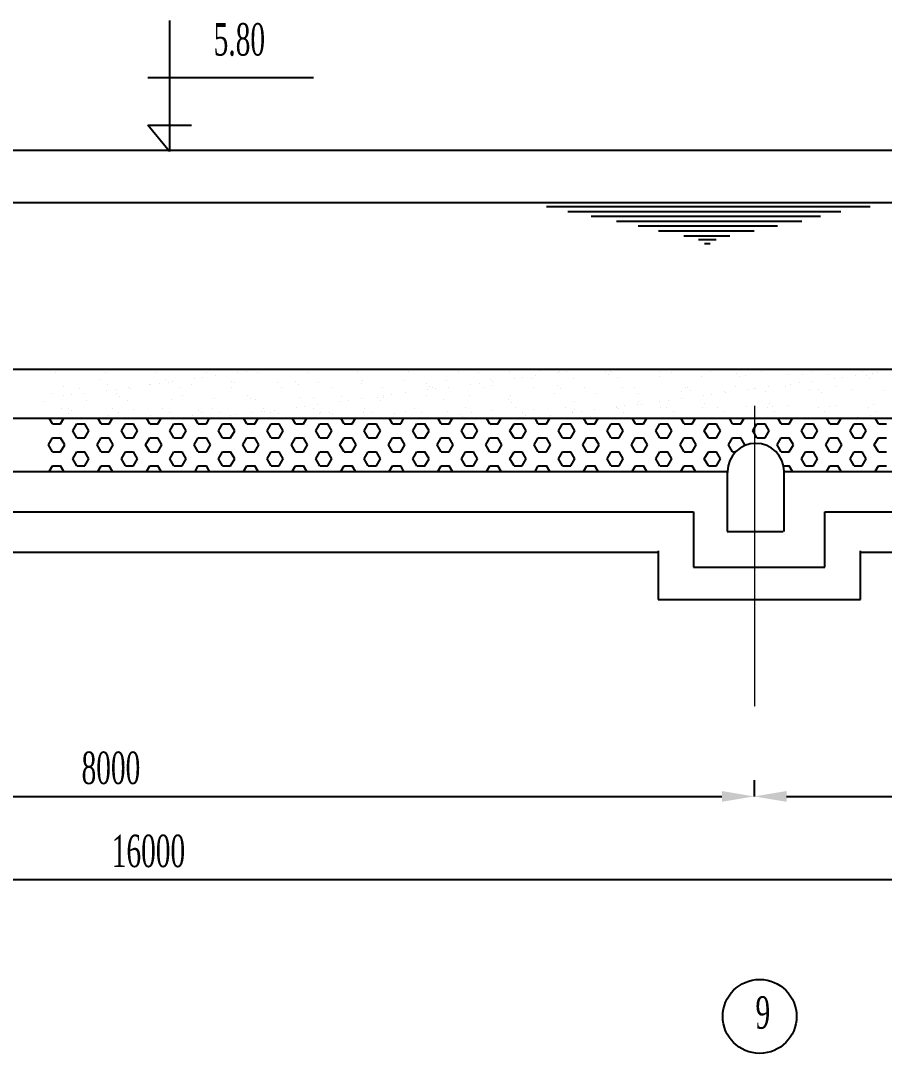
# Model space of a CAD drawing. Header units: millimetres. Extents: x -702765 to 835888, y -645289 to 262.
# Drawn here: x 551591 to 556925, y -302968 to -296593 of the extents above; entities that cross this region are included whole.
import ezdxf
from ezdxf.enums import TextEntityAlignment as Align

# ---------------------------------------------------------------- set-up
doc = ezdxf.new("R2010")
doc.units = ezdxf.units.MM
doc.header["$LTSCALE"] = 0.01
doc.linetypes.add('CENTER', pattern=[2, 1.25, -0.25, 0.25, -0.25])
doc.layers.add('duong tam', color=6, linetype='CENTER', lineweight=9)
doc.layers.add('HACTH', color=9, linetype='Continuous')
doc.styles.add('TUYEN', font='vntimeh.shx', dxfattribs={"width": 0.6, "height": 200})
doc.dimstyles.new('D2', dxfattribs={"dimtxt": 200, "dimasz": 300, "dimexe": 0.18, "dimexo": 6.25, "dimgap": 50, "dimtad": 1, "dimdec": 0, "dimzin": 12, "dimdsep": 46, "dimtxsty": 'TUYEN', "dimcen": 0.09, "dimdle": 80, "dimclrd": 1, "dimclre": 1, "dimclrt": 2, "dimadec": 0, "dimazin": 0, "dimtfac": 0.000899191, "dimtdec": 0, "dimtofl": 0, "dimtmove": 2, "dimatfit": 3, "dimfxl": 0, "dimtolj": 1, "dimtzin": 12, "dimarcsym": 0})

# ---------------------------------------------------------------- blocks, each defined once
blk = doc.blocks.new('*X11')
at = {"color": 0}
for p, q in [((33600, 34294.6), (33579.7, 34329.8)), ((33650, 34294.6), (33670.3, 34329.8)), ((33900, 34294.6), (33879.7, 34329.8)), ((33950, 34294.6), (33970.3, 34329.8)), ((34200, 34294.6), (34179.7, 34329.8)), ((34250, 34294.6), (34270.3, 34329.8)), ((34500, 34294.6), (34479.7, 34329.8)), ((34550, 34294.6), (34570.3, 34329.8)), ((34800, 34294.6), (34779.7, 34329.8)), ((34850, 34294.6), (34870.3, 34329.8)), ((35100, 34294.6), (35079.7, 34329.8)), ((35150, 34294.6), (35170.3, 34329.8)), ((35400, 34294.6), (35379.7, 34329.8)), ((35450, 34294.6), (35470.3, 34329.8)), ((35700, 34294.6), (35679.7, 34329.8)), ((35750, 34294.6), (35770.3, 34329.8)), ((36000, 34294.6), (35979.7, 34329.8)), ((36050, 34294.6), (36070.3, 34329.8)), ((36300, 34294.6), (36279.7, 34329.8)), ((36350, 34294.6), (36370.3, 34329.8)), ((36600, 34294.6), (36579.7, 34329.8)), ((36650, 34294.6), (36670.3, 34329.8)), ((36900, 34294.6), (36879.7, 34329.8)), ((36950, 34294.6), (36970.3, 34329.8)), ((37200, 34294.6), (37179.7, 34329.8)), ((37250, 34294.6), (37270.3, 34329.8)), ((37500, 34294.6), (37479.7, 34329.8)), ((37550, 34294.6), (37570.3, 34329.8)), ((37800, 34294.6), (37779.7, 34329.8)), ((37850, 34294.6), (37870.3, 34329.8)), ((38100, 34294.6), (38079.7, 34329.8)), ((38150, 34294.6), (38170.3, 34329.8)), ((38400, 34294.6), (38379.7, 34329.8)), ((38450, 34294.6), (38470.3, 34329.8)), ((38700, 34294.6), (38679.7, 34329.8)), ((33600, 34294.6), (33650, 34294.6)), ((33725, 34251.3), (33750, 34294.6)), ((33750, 34208), (33725, 34251.3)), ((33750, 34294.6), (33800, 34294.6)), ((33825, 34251.3), (33800, 34294.6)), ((33800, 34208), (33825, 34251.3)), ((33900, 34294.6), (33950, 34294.6)), ((34025, 34251.3), (34050, 34294.6)), ((34050, 34208), (34025, 34251.3)), ((34050, 34294.6), (34100, 34294.6)), ((34125, 34251.3), (34100, 34294.6)), ((34100, 34208), (34125, 34251.3)), ((34200, 34294.6), (34250, 34294.6)), ((34325, 34251.3), (34350, 34294.6)), ((34350, 34208), (34325, 34251.3)), ((34350, 34294.6), (34400, 34294.6)), ((34425, 34251.3), (34400, 34294.6)), ((34400, 34208), (34425, 34251.3)), ((34500, 34294.6), (34550, 34294.6)), ((34625, 34251.3), (34650, 34294.6)), ((34650, 34208), (34625, 34251.3)), ((34650, 34294.6), (34700, 34294.6)), ((34725, 34251.3), (34700, 34294.6)), ((34700, 34208), (34725, 34251.3)), ((34800, 34294.6), (34850, 34294.6)), ((34925, 34251.3), (34950, 34294.6)), ((34950, 34208), (34925, 34251.3)), ((34950, 34294.6), (35000, 34294.6)), ((35025, 34251.3), (35000, 34294.6)), ((35000, 34208), (35025, 34251.3)), ((35100, 34294.6), (35150, 34294.6)), ((35225, 34251.3), (35250, 34294.6)), ((35250, 34208), (35225, 34251.3)), ((35250, 34294.6), (35300, 34294.6)), ((35325, 34251.3), (35300, 34294.6)), ((35300, 34208), (35325, 34251.3)), ((35400, 34294.6), (35450, 34294.6)), ((35525, 34251.3), (35550, 34294.6)), ((35550, 34208), (35525, 34251.3)), ((35550, 34294.6), (35600, 34294.6)), ((35625, 34251.3), (35600, 34294.6)), ((35600, 34208), (35625, 34251.3)), ((35700, 34294.6), (35750, 34294.6)), ((35825, 34251.3), (35850, 34294.6)), ((35850, 34208), (35825, 34251.3)), ((35850, 34294.6), (35900, 34294.6)), ((35925, 34251.3), (35900, 34294.6)), ((35900, 34208), (35925, 34251.3)), ((36000, 34294.6), (36050, 34294.6)), ((36125, 34251.3), (36150, 34294.6)), ((36150, 34208), (36125, 34251.3)), ((36150, 34294.6), (36200, 34294.6)), ((36225, 34251.3), (36200, 34294.6)), ((36200, 34208), (36225, 34251.3)), ((36300, 34294.6), (36350, 34294.6)), ((36425, 34251.3), (36450, 34294.6)), ((36450, 34208), (36425, 34251.3)), ((36450, 34294.6), (36500, 34294.6)), ((36525, 34251.3), (36500, 34294.6)), ((36500, 34208), (36525, 34251.3)), ((36600, 34294.6), (36650, 34294.6)), ((36725, 34251.3), (36750, 34294.6)), ((36750, 34208), (36725, 34251.3)), ((36750, 34294.6), (36800, 34294.6)), ((36825, 34251.3), (36800, 34294.6)), ((36800, 34208), (36825, 34251.3)), ((36900, 34294.6), (36950, 34294.6)), ((37025, 34251.3), (37050, 34294.6)), ((37050, 34208), (37025, 34251.3)), ((37050, 34294.6), (37100, 34294.6)), ((37125, 34251.3), (37100, 34294.6)), ((37100, 34208), (37125, 34251.3)), ((37200, 34294.6), (37250, 34294.6)), ((37325, 34251.3), (37350, 34294.6)), ((37350, 34208), (37325, 34251.3)), ((37350, 34294.6), (37400, 34294.6)), ((37425, 34251.3), (37400, 34294.6)), ((37400, 34208), (37425, 34251.3)), ((37500, 34294.6), (37550, 34294.6)), ((37625, 34251.3), (37650, 34294.6)), ((37650, 34208), (37625, 34251.3)), ((37650, 34294.6), (37700, 34294.6)), ((37725, 34251.3), (37700, 34294.6)), ((37700, 34208), (37725, 34251.3)), ((37800, 34294.6), (37850, 34294.6)), ((37925, 34251.3), (37935.2, 34269)), ((37935.2, 34233.6), (37925, 34251.3)), ((37935.2, 34269), (37950, 34294.6)), ((37950, 34208), (37935.2, 34233.6)), ((37950, 34294.6), (38000, 34294.6)), ((38025, 34251.3), (38000, 34294.6)), ((38000, 34208), (38025, 34251.3)), ((38100, 34294.6), (38150, 34294.6)), ((38225, 34251.3), (38250, 34294.6)), ((38250, 34208), (38225, 34251.3)), ((38250, 34294.6), (38300, 34294.6)), ((38325, 34251.3), (38300, 34294.6)), ((38300, 34208), (38325, 34251.3)), ((38400, 34294.6), (38450, 34294.6)), ((38525, 34251.3), (38550, 34294.6)), ((38550, 34208), (38525, 34251.3)), ((38550, 34294.6), (38600, 34294.6)), ((38625, 34251.3), (38600, 34294.6)), ((38600, 34208), (38625, 34251.3)), ((38700, 34294.6), (38750, 34294.6)), ((33575, 34164.7), (33600, 34208)), ((33600, 34208), (33650, 34208)), ((33675, 34164.7), (33650, 34208)), ((33750, 34208), (33800, 34208)), ((33875, 34164.7), (33900, 34208)), ((33900, 34208), (33950, 34208)), ((33975, 34164.7), (33950, 34208)), ((34050, 34208), (34100, 34208)), ((34175, 34164.7), (34200, 34208)), ((34200, 34208), (34250, 34208)), ((34275, 34164.7), (34250, 34208)), ((34350, 34208), (34400, 34208)), ((34475, 34164.7), (34500, 34208)), ((34500, 34208), (34550, 34208)), ((34575, 34164.7), (34550, 34208)), ((34650, 34208), (34700, 34208)), ((34775, 34164.7), (34800, 34208)), ((34800, 34208), (34850, 34208)), ((34875, 34164.7), (34850, 34208)), ((34950, 34208), (35000, 34208)), ((35075, 34164.7), (35100, 34208)), ((35100, 34208), (35150, 34208)), ((35175, 34164.7), (35150, 34208)), ((35250, 34208), (35300, 34208)), ((35375, 34164.7), (35400, 34208)), ((35400, 34208), (35450, 34208)), ((35475, 34164.7), (35450, 34208)), ((35550, 34208), (35600, 34208)), ((35675, 34164.7), (35700, 34208)), ((35700, 34208), (35750, 34208)), ((35775, 34164.7), (35750, 34208)), ((35850, 34208), (35900, 34208)), ((35975, 34164.7), (36000, 34208)), ((36000, 34208), (36050, 34208)), ((36075, 34164.7), (36050, 34208)), ((36150, 34208), (36200, 34208)), ((36275, 34164.7), (36300, 34208)), ((36300, 34208), (36350, 34208)), ((36375, 34164.7), (36350, 34208)), ((36450, 34208), (36500, 34208)), ((36575, 34164.7), (36600, 34208)), ((36600, 34208), (36650, 34208)), ((36675, 34164.7), (36650, 34208)), ((36750, 34208), (36800, 34208)), ((36875, 34164.7), (36900, 34208)), ((36900, 34208), (36950, 34208)), ((36975, 34164.7), (36950, 34208)), ((37050, 34208), (37100, 34208)), ((37175, 34164.7), (37200, 34208)), ((37200, 34208), (37250, 34208)), ((37275, 34164.7), (37250, 34208)), ((37350, 34208), (37400, 34208)), ((37475, 34164.7), (37500, 34208)), ((37500, 34208), (37550, 34208)), ((37575, 34164.7), (37550, 34208)), ((37650, 34208), (37700, 34208)), ((37775, 34164.7), (37800, 34208)), ((37800, 34208), (37850, 34208)), ((37875, 34164.7), (37850, 34208)), ((37950, 34208), (38000, 34208)), ((38075, 34164.7), (38100, 34208)), ((38100, 34208), (38150, 34208)), ((38175, 34164.7), (38150, 34208)), ((38250, 34208), (38300, 34208)), ((38375, 34164.7), (38400, 34208)), ((38400, 34208), (38450, 34208)), ((38475, 34164.7), (38450, 34208)), ((38550, 34208), (38600, 34208)), ((38675, 34164.7), (38700, 34208)), ((38700, 34208), (38750, 34208)), ((33600, 34121.4), (33575, 34164.7)), ((33600, 34121.4), (33650, 34121.4)), ((33650, 34121.4), (33675, 34164.7)), ((33725, 34078.1), (33750, 34121.4)), ((33750, 34121.4), (33800, 34121.4)), ((33825, 34078.1), (33800, 34121.4)), ((33900, 34121.4), (33875, 34164.7)), ((33900, 34121.4), (33950, 34121.4)), ((33950, 34121.4), (33975, 34164.7)), ((34025, 34078.1), (34050, 34121.4)), ((34050, 34121.4), (34100, 34121.4)), ((34125, 34078.1), (34100, 34121.4)), ((34200, 34121.4), (34175, 34164.7)), ((34200, 34121.4), (34250, 34121.4)), ((34250, 34121.4), (34275, 34164.7)), ((34325, 34078.1), (34350, 34121.4)), ((34350, 34121.4), (34400, 34121.4)), ((34425, 34078.1), (34400, 34121.4)), ((34500, 34121.4), (34475, 34164.7)), ((34500, 34121.4), (34550, 34121.4)), ((34550, 34121.4), (34575, 34164.7)), ((34625, 34078.1), (34650, 34121.4)), ((34650, 34121.4), (34700, 34121.4)), ((34725, 34078.1), (34700, 34121.4)), ((34800, 34121.4), (34775, 34164.7)), ((34800, 34121.4), (34850, 34121.4)), ((34850, 34121.4), (34875, 34164.7)), ((34925, 34078.1), (34950, 34121.4)), ((34950, 34121.4), (35000, 34121.4)), ((35025, 34078.1), (35000, 34121.4)), ((35100, 34121.4), (35075, 34164.7)), ((35100, 34121.4), (35150, 34121.4)), ((35150, 34121.4), (35175, 34164.7)), ((35225, 34078.1), (35250, 34121.4)), ((35250, 34121.4), (35300, 34121.4)), ((35325, 34078.1), (35300, 34121.4)), ((35400, 34121.4), (35375, 34164.7)), ((35400, 34121.4), (35450, 34121.4)), ((35450, 34121.4), (35475, 34164.7)), ((35525, 34078.1), (35550, 34121.4)), ((35550, 34121.4), (35600, 34121.4)), ((35625, 34078.1), (35600, 34121.4)), ((35700, 34121.4), (35675, 34164.7)), ((35700, 34121.4), (35750, 34121.4)), ((35750, 34121.4), (35775, 34164.7)), ((35825, 34078.1), (35850, 34121.4)), ((35850, 34121.4), (35900, 34121.4)), ((35925, 34078.1), (35900, 34121.4)), ((36000, 34121.4), (35975, 34164.7)), ((36000, 34121.4), (36050, 34121.4)), ((36050, 34121.4), (36075, 34164.7)), ((36125, 34078.1), (36150, 34121.4)), ((36150, 34121.4), (36200, 34121.4)), ((36225, 34078.1), (36200, 34121.4)), ((36300, 34121.4), (36275, 34164.7)), ((36300, 34121.4), (36350, 34121.4)), ((36350, 34121.4), (36375, 34164.7)), ((36425, 34078.1), (36450, 34121.4)), ((36450, 34121.4), (36500, 34121.4)), ((36525, 34078.1), (36500, 34121.4)), ((36600, 34121.4), (36575, 34164.7)), ((36600, 34121.4), (36650, 34121.4)), ((36650, 34121.4), (36675, 34164.7)), ((36725, 34078.1), (36750, 34121.4)), ((36750, 34121.4), (36800, 34121.4)), ((36825, 34078.1), (36800, 34121.4)), ((36900, 34121.4), (36875, 34164.7)), ((36900, 34121.4), (36950, 34121.4)), ((36950, 34121.4), (36975, 34164.7)), ((37025, 34078.1), (37050, 34121.4)), ((37050, 34121.4), (37100, 34121.4)), ((37125, 34078.1), (37100, 34121.4)), ((37200, 34121.4), (37175, 34164.7)), ((37200, 34121.4), (37250, 34121.4)), ((37250, 34121.4), (37275, 34164.7)), ((37325, 34078.1), (37350, 34121.4)), ((37350, 34121.4), (37400, 34121.4)), ((37425, 34078.1), (37400, 34121.4)), ((37500, 34121.4), (37475, 34164.7)), ((37500, 34121.4), (37550, 34121.4)), ((37550, 34121.4), (37575, 34164.7)), ((37625, 34078.1), (37650, 34121.4)), ((37650, 34121.4), (37700, 34121.4)), ((37725, 34078.1), (37700, 34121.4)), ((37800, 34121.4), (37775, 34164.7)), ((37800, 34121.4), (37819.2, 34121.4)), ((37870.9, 34157.6), (37875, 34164.7)), ((38100, 34121.4), (38075, 34164.7)), ((38100, 34121.4), (38150, 34121.4)), ((38150, 34121.4), (38175, 34164.7)), ((38225, 34078.1), (38250, 34121.4)), ((38250, 34121.4), (38300, 34121.4)), ((38325, 34078.1), (38300, 34121.4)), ((38400, 34121.4), (38375, 34164.7)), ((38400, 34121.4), (38450, 34121.4)), ((38450, 34121.4), (38475, 34164.7)), ((38525, 34078.1), (38550, 34121.4)), ((38550, 34121.4), (38600, 34121.4)), ((38625, 34078.1), (38600, 34121.4)), ((38700, 34121.4), (38675, 34164.7)), ((38700, 34121.4), (38750, 34121.4)), ((33750, 34034.8), (33725, 34078.1)), ((33800, 34034.8), (33825, 34078.1)), ((34050, 34034.8), (34025, 34078.1)), ((34100, 34034.8), (34125, 34078.1)), ((34350, 34034.8), (34325, 34078.1)), ((34400, 34034.8), (34425, 34078.1)), ((34650, 34034.8), (34625, 34078.1)), ((34700, 34034.8), (34725, 34078.1)), ((34950, 34034.8), (34925, 34078.1)), ((35000, 34034.8), (35025, 34078.1)), ((35250, 34034.8), (35225, 34078.1)), ((35300, 34034.8), (35325, 34078.1)), ((35550, 34034.8), (35525, 34078.1)), ((35600, 34034.8), (35625, 34078.1)), ((35850, 34034.8), (35825, 34078.1)), ((35900, 34034.8), (35925, 34078.1)), ((36150, 34034.8), (36125, 34078.1)), ((36200, 34034.8), (36225, 34078.1)), ((36450, 34034.8), (36425, 34078.1)), ((36500, 34034.8), (36525, 34078.1)), ((36750, 34034.8), (36725, 34078.1)), ((36800, 34034.8), (36825, 34078.1)), ((37050, 34034.8), (37025, 34078.1)), ((37100, 34034.8), (37125, 34078.1)), ((37350, 34034.8), (37325, 34078.1)), ((37400, 34034.8), (37425, 34078.1)), ((37650, 34034.8), (37625, 34078.1)), ((37700, 34034.8), (37725, 34078.1)), ((38250, 34034.8), (38225, 34078.1)), ((38300, 34034.8), (38325, 34078.1)), ((38550, 34034.8), (38525, 34078.1)), ((38600, 34034.8), (38625, 34078.1)), ((33579.8, 33999.8), (33600, 34034.8)), ((33600, 34034.8), (33650, 34034.8)), ((33670.2, 33999.8), (33650, 34034.8)), ((33750, 34034.8), (33800, 34034.8)), ((33879.8, 33999.8), (33900, 34034.8)), ((33900, 34034.8), (33950, 34034.8)), ((33970.2, 33999.8), (33950, 34034.8)), ((34050, 34034.8), (34100, 34034.8)), ((34179.8, 33999.8), (34200, 34034.8)), ((34200, 34034.8), (34250, 34034.8)), ((34270.2, 33999.8), (34250, 34034.8)), ((34350, 34034.8), (34400, 34034.8)), ((34479.8, 33999.8), (34500, 34034.8)), ((34500, 34034.8), (34550, 34034.8)), ((34570.2, 33999.8), (34550, 34034.8)), ((34650, 34034.8), (34700, 34034.8)), ((34779.8, 33999.8), (34800, 34034.8)), ((34800, 34034.8), (34850, 34034.8)), ((34870.2, 33999.8), (34850, 34034.8)), ((34950, 34034.8), (35000, 34034.8)), ((35079.8, 33999.8), (35100, 34034.8)), ((35100, 34034.8), (35150, 34034.8)), ((35170.2, 33999.8), (35150, 34034.8)), ((35250, 34034.8), (35300, 34034.8)), ((35379.8, 33999.8), (35400, 34034.8)), ((35400, 34034.8), (35450, 34034.8)), ((35470.2, 33999.8), (35450, 34034.8)), ((35550, 34034.8), (35600, 34034.8)), ((35679.8, 33999.8), (35700, 34034.8)), ((35700, 34034.8), (35750, 34034.8)), ((35770.2, 33999.8), (35750, 34034.8)), ((35850, 34034.8), (35900, 34034.8)), ((35979.8, 33999.8), (36000, 34034.8)), ((36000, 34034.8), (36050, 34034.8)), ((36070.2, 33999.8), (36050, 34034.8)), ((36150, 34034.8), (36200, 34034.8)), ((36279.8, 33999.8), (36300, 34034.8)), ((36300, 34034.8), (36350, 34034.8)), ((36370.2, 33999.8), (36350, 34034.8)), ((36450, 34034.8), (36500, 34034.8)), ((36579.8, 33999.8), (36600, 34034.8)), ((36600, 34034.8), (36650, 34034.8)), ((36670.2, 33999.8), (36650, 34034.8)), ((36750, 34034.8), (36800, 34034.8)), ((36879.8, 33999.8), (36900, 34034.8)), ((36900, 34034.8), (36950, 34034.8)), ((36970.2, 33999.8), (36950, 34034.8)), ((37050, 34034.8), (37100, 34034.8)), ((37179.8, 33999.8), (37200, 34034.8)), ((37200, 34034.8), (37250, 34034.8)), ((37270.2, 33999.8), (37250, 34034.8)), ((37350, 34034.8), (37400, 34034.8)), ((37479.8, 33999.8), (37500, 34034.8)), ((37500, 34034.8), (37550, 34034.8)), ((37570.2, 33999.8), (37550, 34034.8)), ((37650, 34034.8), (37700, 34034.8)), ((38114.8, 34034.8), (38150, 34034.8)), ((38170.2, 33999.8), (38150, 34034.8)), ((38250, 34034.8), (38300, 34034.8)), ((38379.8, 33999.8), (38400, 34034.8)), ((38400, 34034.8), (38450, 34034.8)), ((38470.2, 33999.8), (38450, 34034.8)), ((38550, 34034.8), (38600, 34034.8)), ((38679.8, 33999.8), (38700, 34034.8)), ((38700, 34034.8), (38750, 34034.8))]:
    blk.add_line(p, q, dxfattribs=at)
blk = doc.blocks.new('*X12')
at = {"color": 0}
for p, q in [((33803.7, 34629.2), (33803.7, 34629.2)), ((34059.5, 34628), (34059.5, 34628)), ((34795.8, 34615.1), (34795.8, 34615.1)), ((34877.1, 34625.8), (34877.1, 34625.8)), ((35174.6, 34614.1), (35174.6, 34614.1)), ((35422.4, 34625.9), (35422.4, 34625.9)), ((35486, 34614.6), (35486, 34614.6)), ((35797.4, 34615.2), (35797.4, 34615.2)), ((36108.9, 34615.8), (36108.9, 34615.8)), ((36210.1, 34630.5), (36210.1, 34630.5)), ((36228.6, 34613.6), (36228.6, 34613.6)), ((36420.3, 34616.3), (36420.3, 34616.3)), ((36616.2, 34621.7), (36616.2, 34621.7)), ((36731.7, 34616.9), (36731.7, 34616.9)), ((36772.2, 34616.4), (36772.2, 34616.4)), ((36853.5, 34627.1), (36853.5, 34627.1)), ((37016.3, 34618.2), (37016.3, 34618.2)), ((37043.1, 34617.5), (37043.1, 34617.5)), ((37354.5, 34618), (37354.5, 34618)), ((37665.9, 34618.6), (37665.9, 34618.6)), ((37977.3, 34619.2), (37977.3, 34619.2)), ((38288.8, 34619.7), (38288.8, 34619.7)), ((38600.2, 34620.3), (38600.2, 34620.3)), ((33617.5, 34611.2), (33617.5, 34611.2)), ((33897, 34570.7), (33897, 34570.7)), ((33929, 34611.8), (33929, 34611.8)), ((34240.4, 34612.4), (34240.4, 34612.4)), ((34297.2, 34567.3), (34297.2, 34567.3)), ((34315.6, 34550.4), (34315.6, 34550.4)), ((34338.7, 34554.9), (34338.7, 34554.9)), ((34474.6, 34572.8), (34474.6, 34572.8)), ((34526.6, 34579.7), (34526.6, 34579.7)), ((34551.8, 34612.9), (34551.8, 34612.9)), ((34607.9, 34590.4), (34607.9, 34590.4)), ((34703.2, 34558.4), (34703.2, 34558.4)), ((34743.8, 34608.2), (34743.8, 34608.2)), ((34863.2, 34613.5), (34863.2, 34613.5)), ((34988.3, 34550.6), (34988.3, 34550.6)), ((35103.3, 34555), (35103.3, 34555)), ((35514.2, 34559.1), (35514.2, 34559.1)), ((35776, 34562.5), (35776, 34562.5)), ((36031.8, 34561.2), (36031.8, 34561.2)), ((36301.9, 34571), (36301.9, 34571)), ((36315.2, 34556.2), (36315.2, 34556.2)), ((36451, 34574.1), (36451, 34574.1)), ((36503.1, 34581), (36503.1, 34581)), ((36563.7, 34574.3), (36563.7, 34574.3)), ((36584.4, 34591.7), (36584.4, 34591.7)), ((36720.2, 34609.5), (36720.2, 34609.5)), ((36819.5, 34573.1), (36819.5, 34573.1)), ((37034.8, 34601.3), (37034.8, 34601.3)), ((37089.6, 34582.8), (37089.6, 34582.8)), ((37351.3, 34586.1), (37351.3, 34586.1)), ((37422.4, 34609.4), (37422.4, 34609.4)), ((37607.1, 34584.9), (37607.1, 34584.9)), ((37822.5, 34605.9), (37822.5, 34605.9)), ((37841, 34589.1), (37841, 34589.1)), ((37877.2, 34594.7), (37877.2, 34594.7)), ((38139, 34598), (38139, 34598)), ((38228.6, 34597.1), (38228.6, 34597.1)), ((38291.6, 34557.5), (38291.6, 34557.5)), ((38394.8, 34596.8), (38394.8, 34596.8)), ((38427.5, 34575.4), (38427.5, 34575.4)), ((38479.5, 34582.2), (38479.5, 34582.2)), ((38560.8, 34592.9), (38560.8, 34592.9)), ((38628.7, 34593.7), (38628.7, 34593.7)), ((38647.1, 34576.8), (38647.1, 34576.8)), ((38664.9, 34606.5), (38664.9, 34606.5)), ((38696.6, 34610.8), (38696.6, 34610.8)), ((33668.8, 34525.7), (33668.8, 34525.7)), ((33769.4, 34514.5), (33769.4, 34514.5)), ((33936.2, 34501.9), (33936.2, 34501.9)), ((33938.9, 34535.4), (33938.9, 34535.4)), ((33988.3, 34508.8), (33988.3, 34508.8)), ((34069.6, 34519.5), (34069.6, 34519.5)), ((34080.8, 34515.1), (34080.8, 34515.1)), ((34200.7, 34538.8), (34200.7, 34538.8)), ((34205.4, 34537.4), (34205.4, 34537.4)), ((34257.5, 34544.2), (34257.5, 34544.2)), ((34392.2, 34515.7), (34392.2, 34515.7)), ((34456.5, 34537.6), (34456.5, 34537.6)), ((34703.6, 34516.2), (34703.6, 34516.2)), ((34726.6, 34547.3), (34726.6, 34547.3)), ((35015, 34516.8), (35015, 34516.8)), ((35121.8, 34538.1), (35121.8, 34538.1)), ((35244.1, 34549.4), (35244.1, 34549.4)), ((35326.4, 34517.4), (35326.4, 34517.4)), ((35509.4, 34546.2), (35509.4, 34546.2)), ((35637.8, 34517.9), (35637.8, 34517.9)), ((35909.5, 34542.7), (35909.5, 34542.7)), ((35912.7, 34503.2), (35912.7, 34503.2)), ((35928, 34525.8), (35928, 34525.8)), ((35949.3, 34518.5), (35949.3, 34518.5)), ((35964.7, 34510.1), (35964.7, 34510.1)), ((36046, 34520.8), (36046, 34520.8)), ((36181.8, 34538.7), (36181.8, 34538.7)), ((36233.9, 34545.5), (36233.9, 34545.5)), ((36260.7, 34519), (36260.7, 34519)), ((36315.6, 34533.9), (36315.6, 34533.9)), ((36572.1, 34519.6), (36572.1, 34519.6)), ((36715.7, 34530.5), (36715.7, 34530.5)), ((36734.2, 34513.6), (36734.2, 34513.6)), ((36883.5, 34520.2), (36883.5, 34520.2)), ((37121.8, 34521.6), (37121.8, 34521.6)), ((37194.9, 34520.7), (37194.9, 34520.7)), ((37486.5, 34492.4), (37486.5, 34492.4)), ((37506.3, 34521.3), (37506.3, 34521.3)), ((37521.9, 34518.2), (37521.9, 34518.2)), ((37540.3, 34501.3), (37540.3, 34501.3)), ((37748.3, 34495.7), (37748.3, 34495.7)), ((37753.3, 34486.6), (37753.3, 34486.6)), ((37817.7, 34521.9), (37817.7, 34521.9)), ((37889.1, 34504.5), (37889.1, 34504.5)), ((37928, 34509.3), (37928, 34509.3)), ((37941.2, 34511.4), (37941.2, 34511.4)), ((38004.1, 34494.5), (38004.1, 34494.5)), ((38022.5, 34522.1), (38022.5, 34522.1)), ((38129.2, 34522.4), (38129.2, 34522.4)), ((38158.3, 34539.9), (38158.3, 34539.9)), ((38210.3, 34546.8), (38210.3, 34546.8)), ((38274.2, 34504.2), (38274.2, 34504.2)), ((38328.1, 34505.9), (38328.1, 34505.9)), ((38346.5, 34489), (38346.5, 34489)), ((38440.6, 34523), (38440.6, 34523)), ((38535.9, 34507.6), (38535.9, 34507.6)), ((38734.1, 34497.1), (38734.1, 34497.1)), ((33548.2, 34433.2), (33548.2, 34433.2)), ((33596.4, 34483), (33596.4, 34483)), ((33667, 34466.5), (33667, 34466.5)), ((33719.1, 34473.3), (33719.1, 34473.3)), ((33800.4, 34484.1), (33800.4, 34484.1)), ((33810, 34436.5), (33810, 34436.5)), ((33996.5, 34479.5), (33996.5, 34479.5)), ((34015, 34462.6), (34015, 34462.6)), ((34065.8, 34435.3), (34065.8, 34435.3)), ((34335.9, 34445), (34335.9, 34445)), ((34402.6, 34470.7), (34402.6, 34470.7)), ((34597.7, 34448.4), (34597.7, 34448.4)), ((34802.7, 34467.2), (34802.7, 34467.2)), ((34821.2, 34450.4), (34821.2, 34450.4)), ((34853.5, 34447.1), (34853.5, 34447.1)), ((35123.6, 34456.9), (35123.6, 34456.9)), ((35208.8, 34458.4), (35208.8, 34458.4)), ((35374.3, 34432.3), (35374.3, 34432.3)), ((35385.3, 34460.2), (35385.3, 34460.2)), ((35426.4, 34439.2), (35426.4, 34439.2)), ((35507.7, 34449.9), (35507.7, 34449.9)), ((35608.9, 34455), (35608.9, 34455)), ((35627.4, 34438.1), (35627.4, 34438.1)), ((35641.1, 34459), (35641.1, 34459)), ((35643.5, 34467.8), (35643.5, 34467.8)), ((35695.5, 34474.6), (35695.5, 34474.6)), ((35776.8, 34485.3), (35776.8, 34485.3)), ((35911.2, 34468.7), (35911.2, 34468.7)), ((36015, 34446.1), (36015, 34446.1)), ((36173, 34472), (36173, 34472)), ((36415.1, 34442.7), (36415.1, 34442.7)), ((36428.8, 34470.8), (36428.8, 34470.8)), ((36433.5, 34425.8), (36433.5, 34425.8)), ((36698.9, 34480.5), (36698.9, 34480.5)), ((36821.2, 34433.8), (36821.2, 34433.8)), ((36960.6, 34483.9), (36960.6, 34483.9)), ((37216.4, 34482.7), (37216.4, 34482.7)), ((37221.3, 34430.4), (37221.3, 34430.4)), ((37350.7, 34433.6), (37350.7, 34433.6)), ((37402.8, 34440.5), (37402.8, 34440.5)), ((37484.1, 34451.2), (37484.1, 34451.2)), ((37619.9, 34469.1), (37619.9, 34469.1)), ((37672, 34475.9), (37672, 34475.9)), ((33656.1, 34387.7), (33656.1, 34387.7)), ((33695.9, 34391.8), (33695.9, 34391.8)), ((33698.3, 34360.8), (33698.3, 34360.8)), ((33714.4, 34374.9), (33714.4, 34374.9)), ((33967.5, 34388.3), (33967.5, 34388.3)), ((34009.7, 34361.4), (34009.7, 34361.4)), ((34102, 34382.9), (34102, 34382.9)), ((34279, 34388.8), (34279, 34388.8)), ((34321.1, 34362), (34321.1, 34362)), ((34502.1, 34379.5), (34502.1, 34379.5)), ((34520.6, 34362.6), (34520.6, 34362.6)), ((34590.4, 34389.4), (34590.4, 34389.4)), ((34632.5, 34362.5), (34632.5, 34362.5)), ((34836, 34361.5), (34836, 34361.5)), ((34888, 34368.3), (34888, 34368.3)), ((34901.8, 34390), (34901.8, 34390)), ((34908.2, 34370.6), (34908.2, 34370.6)), ((34944, 34363.1), (34944, 34363.1)), ((34969.3, 34379), (34969.3, 34379)), ((35105.1, 34396.9), (35105.1, 34396.9)), ((35157.2, 34403.8), (35157.2, 34403.8)), ((35213.2, 34390.5), (35213.2, 34390.5)), ((35238.5, 34414.5), (35238.5, 34414.5)), ((35255.4, 34363.7), (35255.4, 34363.7)), ((35308.3, 34367.2), (35308.3, 34367.2)), ((35520.5, 34366.4), (35520.5, 34366.4)), ((35524.6, 34391.1), (35524.6, 34391.1)), ((35566.8, 34364.2), (35566.8, 34364.2)), ((35782.3, 34369.8), (35782.3, 34369.8)), ((35836, 34391.7), (35836, 34391.7)), ((35878.2, 34364.8), (35878.2, 34364.8)), ((36038.1, 34368.6), (36038.1, 34368.6)), ((36147.4, 34392.2), (36147.4, 34392.2)), ((36189.6, 34365.4), (36189.6, 34365.4)), ((36308.2, 34378.3), (36308.2, 34378.3)), ((36458.9, 34392.8), (36458.9, 34392.8)), ((36501, 34365.9), (36501, 34365.9)), ((36570, 34381.6), (36570, 34381.6)), ((36770.3, 34393.4), (36770.3, 34393.4)), ((36812.4, 34366.5), (36812.4, 34366.5)), ((36812.4, 34362.8), (36812.4, 34362.8)), ((36825.8, 34380.4), (36825.8, 34380.4)), ((36864.4, 34369.6), (36864.4, 34369.6)), ((36945.7, 34380.3), (36945.7, 34380.3)), ((37081.6, 34398.2), (37081.6, 34398.2)), ((37081.7, 34393.9), (37081.7, 34393.9)), ((37095.9, 34390.1), (37095.9, 34390.1)), ((37123.9, 34367.1), (37123.9, 34367.1)), ((37133.6, 34405.1), (37133.6, 34405.1)), ((37214.9, 34415.8), (37214.9, 34415.8)), ((37239.7, 34413.5), (37239.7, 34413.5)), ((37357.6, 34393.5), (37357.6, 34393.5)), ((37393.1, 34394.5), (37393.1, 34394.5)), ((37435.3, 34367.6), (37435.3, 34367.6)), ((37613.4, 34392.2), (37613.4, 34392.2)), ((37627.3, 34421.6), (37627.3, 34421.6)), ((37704.5, 34395), (37704.5, 34395)), ((37746.7, 34368.2), (37746.7, 34368.2)), ((37883.5, 34402), (37883.5, 34402)), ((38015.9, 34395.6), (38015.9, 34395.6)), ((38027.5, 34418.1), (38027.5, 34418.1)), ((38045.9, 34401.2), (38045.9, 34401.2)), ((38058.1, 34368.7), (38058.1, 34368.7)), ((38145.3, 34405.3), (38145.3, 34405.3)), ((38327.3, 34396.2), (38327.3, 34396.2)), ((38369.5, 34369.3), (38369.5, 34369.3)), ((38401.1, 34404.1), (38401.1, 34404.1)), ((38433.5, 34409.3), (38433.5, 34409.3)), ((38638.8, 34396.7), (38638.8, 34396.7)), ((38671.2, 34413.8), (38671.2, 34413.8)), ((38680.9, 34369.9), (38680.9, 34369.9)), ((33675.1, 34333), (33675.1, 34333)), ((33945.2, 34342.8), (33945.2, 34342.8)), ((34207, 34346.1), (34207, 34346.1)), ((34462.8, 34344.9), (34462.8, 34344.9)), ((34618.8, 34332.9), (34618.8, 34332.9)), ((34700.1, 34343.6), (34700.1, 34343.6)), ((34732.9, 34354.6), (34732.9, 34354.6)), ((34994.6, 34357.9), (34994.6, 34357.9)), ((35250.4, 34356.7), (35250.4, 34356.7)), ((35326.7, 34350.3), (35326.7, 34350.3)), ((35714.4, 34358.4), (35714.4, 34358.4)), ((36114.5, 34354.9), (36114.5, 34354.9)), ((36132.9, 34338), (36132.9, 34338)), ((36520.5, 34346.1), (36520.5, 34346.1)), ((36595.3, 34334.2), (36595.3, 34334.2)), ((36676.6, 34344.9), (36676.6, 34344.9)), ((36920.7, 34342.6), (36920.7, 34342.6)), ((37326.7, 34333.8), (37326.7, 34333.8)), ((37726.9, 34330.4), (37726.9, 34330.4)), ((38571.7, 34335.5), (38571.7, 34335.5)), ((38653, 34346.2), (38653, 34346.2))]:
    blk.add_line(p, q, dxfattribs=at)
blk = doc.blocks.new('*D126')
at = {"layer": 'Defpoints', "color": 0, "linetype": 'Continuous'}
for p in [(548175.3, -300870.4), (556121.3, -300870.4), (556121.3, -301381.8)]:
    blk.add_point(p, dxfattribs=at)
at = {"layer": 'HACTH', "color": 1, "linetype": 'ByBlock', "lineweight": -2}
for p, q in [((548175.3, -301281.8), (548175.3, -301382)), ((556121.3, -301281.8), (556121.3, -301382)), ((548375.3, -301381.8), (555921.3, -301381.8))]:
    blk.add_line(p, q, dxfattribs=at)
at = {"layer": 'HACTH', "color": 1, "linetype": 'Continuous'}
for points in [[(548375.3, -301348.5), (548375.3, -301415.1), (548175.3, -301381.8)], [(555921.3, -301348.5), (555921.3, -301415.1), (556121.3, -301381.8)]]:
    blk.add_solid(points, dxfattribs=at)
at = {"layer": 'HACTH', "color": 2, "linetype": 'Continuous', "insert": (552148.3, -301206.8), "char_height": 200, "attachment_point": 5, "style": 'TUYEN'}
blk.add_mtext('\\A1;8000', dxfattribs=at)
blk = doc.blocks.new('*D127')
at = {"layer": 'Defpoints', "color": 0, "linetype": 'Continuous'}
for p in [(556121.3, -300870.4), (560161.6, -300870.4), (560161.6, -301381.8)]:
    blk.add_point(p, dxfattribs=at)
at = {"layer": 'HACTH', "color": 1, "linetype": 'ByBlock', "lineweight": -2}
for p, q in [((556121.3, -301281.8), (556121.3, -301382)), ((560161.6, -301281.8), (560161.6, -301382)), ((556321.3, -301381.8), (559961.6, -301381.8))]:
    blk.add_line(p, q, dxfattribs=at)
at = {"layer": 'HACTH', "color": 1, "linetype": 'Continuous'}
for points in [[(556321.3, -301348.5), (556321.3, -301415.1), (556121.3, -301381.8)], [(559961.6, -301348.5), (559961.6, -301415.1), (560161.6, -301381.8)]]:
    blk.add_solid(points, dxfattribs=at)
at = {"layer": 'HACTH', "color": 2, "linetype": 'Continuous', "insert": (558141.4, -301206.8), "char_height": 200, "attachment_point": 5, "style": 'TUYEN'}
blk.add_mtext('\\A1;4000', dxfattribs=at)
blk = doc.blocks.new('*D136')
at = {"layer": 'Defpoints', "color": 0, "linetype": 'Continuous'}
for p in [(544581.6, -300641.4), (560178.3, -300641.4), (560178.3, -301894.6)]:
    blk.add_point(p, dxfattribs=at)
at = {"layer": 'HACTH', "color": 1, "linetype": 'ByBlock', "lineweight": -2}
for p, q in [((544581.6, -301794.6), (544581.6, -301894.8)), ((560178.3, -301794.6), (560178.3, -301894.8)), ((544781.6, -301894.6), (559978.3, -301894.6))]:
    blk.add_line(p, q, dxfattribs=at)
at = {"layer": 'HACTH', "color": 1, "linetype": 'Continuous'}
for points in [[(544781.6, -301861.3), (544781.6, -301927.9), (544581.6, -301894.6)], [(559978.3, -301861.3), (559978.3, -301927.9), (560178.3, -301894.6)]]:
    blk.add_solid(points, dxfattribs=at)
at = {"layer": 'HACTH', "color": 2, "linetype": 'Continuous', "insert": (552380, -301719.6), "char_height": 200, "attachment_point": 5, "style": 'TUYEN'}
blk.add_mtext('\\A1;16000 ', dxfattribs=at)

msp = doc.modelspace()

# ---------------------------------------------------------------- linework, layer by layer
for p, q in [((552510.5, -296593.2), (552510.5, -297400.7)), ((552375.8, -296943.1), (553399.3, -296943.1)), ((552510.5, -297400.7), (552375.8, -297239.2)), ((552375.8, -297239.2), (552645.1, -297239.2)), ((544593.5, -297392.9), (551595.7, -297392.9)), ((551595.7, -297392.9), (560172.1, -297392.9)), ((544585.6, -298743.9), (551595.7, -298743.9)), ((551595.7, -298743.9), (560172.1, -298743.9)), ((544596.9, -299046.5), (551595.7, -299046.5)), ((551595.7, -299046.5), (560172.1, -299046.5)), ((548360, -299376.4), (551595.7, -299376.4)), ((551595.7, -299376.4), (555961.7, -299376.4)), ((555956.5, -299746.6), (555956.5, -299376.4)), ((556306.2, -299376.4), (560172.1, -299376.4)), ((556306.4, -299746.6), (556306.4, -299376.4)), ((548615.7, -299625.1), (551595.7, -299625.1)), ((551595.7, -299625.1), (555746.8, -299625.1)), ((555746.8, -299625.1), (555746.8, -299966.4)), ((556557.7, -299966.4), (556557.7, -299625.1)), ((556557.7, -299625.1), (563801.5, -299625.1)), ((555953.3, -299746.6), (556299.1, -299746.6)), ((548835.2, -299873.8), (551595.7, -299873.8)), ((551595.7, -299873.8), (555527.3, -299873.8)), ((555527.3, -299866.7), (555527.3, -300165.8)), ((556777.2, -300165.8), (556777.2, -299866.7)), ((556777.2, -299873.8), (563582, -299873.8)), ((555746.8, -299966.4), (556557.7, -299966.4)), ((555527.3, -300165.8), (556777.2, -300165.8))]:
    msp.add_line(p, q)
at = {"color": 4}
for p, q in [((544905.8, -297716.3), (551595.7, -297716.3)), ((551595.7, -297716.3), (560172.1, -297716.3))]:
    msp.add_line(p, q, dxfattribs=at)
msp.add_circle((556154.7, -302739.6), 228.1)
msp.add_circle((556154.7, -302739.6), 228.1)
msp.add_arc((556131.3, -299377.7), 174.9, 0.42248, 179.57752)
at = {"layer": 'duong tam', "ltscale": 200}
msp.add_line((556122.9, -298970.8), (556122.9, -300826.8), dxfattribs=at)
at = {"layer": 'HACTH'}
for p, q in [((554837.7, -297740.2), (556837.5, -297740.2)), ((554970.2, -297770.3), (556656.8, -297770.3)), ((555114.8, -297800.4), (556530.3, -297800.4)), ((555271.4, -297830.5), (556415.9, -297830.5)), ((555403.9, -297860.6), (556265.3, -297860.6)), ((555530.4, -297890.7), (556120.7, -297890.7)), ((555687, -297920.8), (555970.1, -297920.8)), ((555777.4, -297944.8), (555885.8, -297944.8)), ((555813.5, -297968.9), (555849.7, -297968.9))]:
    msp.add_line(p, q, dxfattribs=at)

# ---------------------------------------------------------------- block references
at = {"layer": 'HACTH', "ltscale": 1000}
for name in ['*X12', '*X11']:
    msp.add_blockref(name, (518187.6, -333376.2), dxfattribs=at)

# ---------------------------------------------------------------- texts
at = {"layer": 'HACTH', "color": 4, "style": 'TUYEN', "width": 0.6}
for s, p in [('5.80', (552941.4, -296808.6)), ('9', (556174.3, -302815.2))]:
    msp.add_text(s, height=200, dxfattribs=at).set_placement(p, align=Align.CENTER)

# ---------------------------------------------------------------- dimensions: what is measured, and where the dimension line sits
at = {"layer": 'HACTH', "linetype": 'Continuous'}
for base, p1, p2, text, picture, middle in [((560178.3, -301894.6), (544581.6, -300641.4), (560178.3, -300641.4), '16000 ', '*D136', (552380, -301719.6)), ((556121.3, -301381.8), (548175.3, -300870.4), (556121.3, -300870.4), '8000', '*D126', (552148.3, -301206.8)), ((560161.6, -301381.8), (556121.3, -300870.4), (560161.6, -300870.4), '4000', '*D127', (558141.4, -301206.8))]:
    dim = msp.add_linear_dim(base=base, p1=p1, p2=p2, text=text, dimstyle='D2', override={"dimasz": 200, "dimgap": 75, "dimcen": 40, "dimfxl": 100, "dimfxlon": 1, "dimarcsym": 1}, dxfattribs=at)
    dim.commit()
    dim.dimension.update_dxf_attribs({"geometry": picture, "text_midpoint": middle})

doc.saveas('drawing.dxf')
